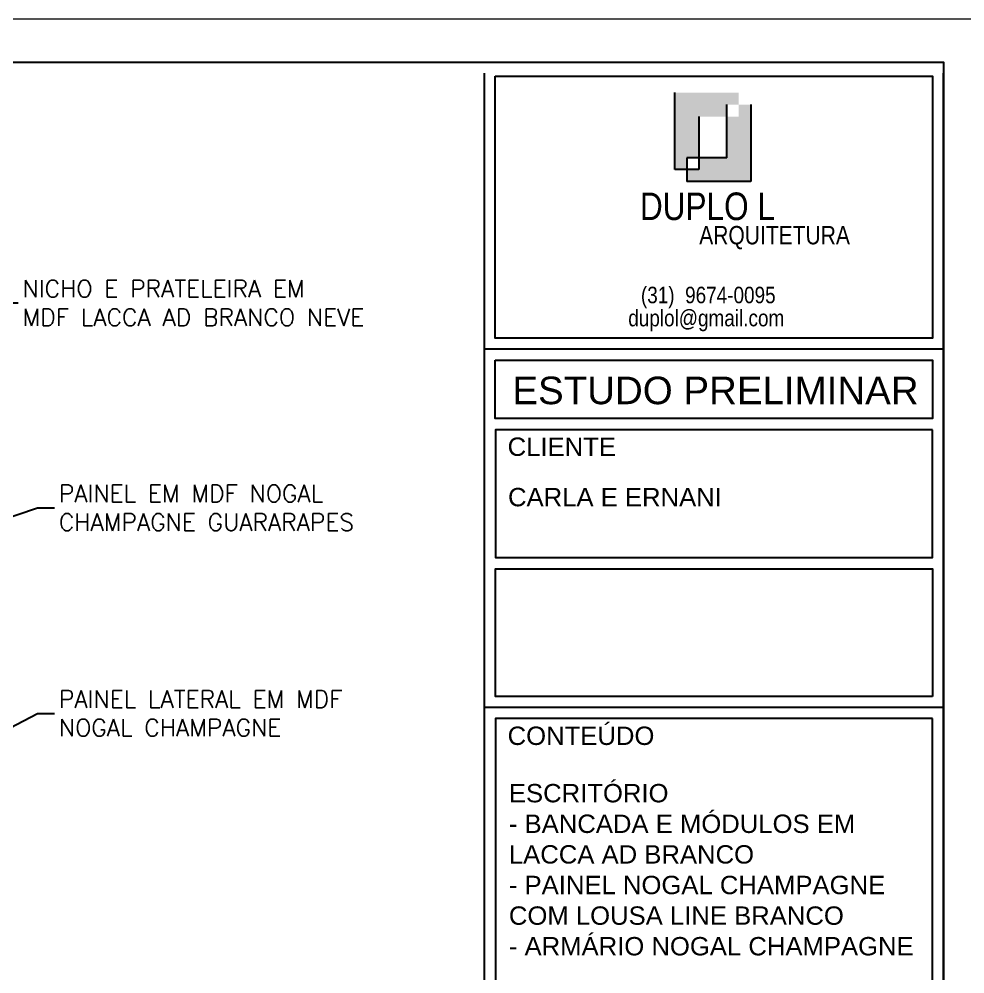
# Model space of a CAD drawing. Extents: x 126968 to 132038, y -1805 to 3860.
# Drawn here: x 130271.3 to 130546.5, y 541.9 to 819.8 of the extents above; entities that cross this region are included whole.
import ezdxf
from ezdxf.enums import TextEntityAlignment as Align

# ---------------------------------------------------------------- set-up
doc = ezdxf.new("R2010")
doc.units = 0
doc.header["$MEASUREMENT"] = 0
doc.layers.get('0').update_dxf_attribs({"linetype": 'CONTINUOUS'})
for name, color, linetype in [('ARQ-CARIMBO', 1, 'CONTINUOUS'), ('PENA01', 1, 'CONTINUOUS'), ('PENA02', 2, 'CONTINUOUS'), ('PENA03', 3, 'CONTINUOUS'), ('Pena05', 5, 'CONTINUOUS')]:
    doc.layers.add(name, color=color, linetype=linetype)
for name, color, linetype, lineweight in [('PENA 03', 3, 'CONTINUOUS', 15), ('PENA 04', 4, 'CONTINUOUS', 20), ('PENA 05', 5, 'CONTINUOUS', 25)]:
    doc.layers.add(name, color=color, linetype=linetype, lineweight=lineweight)
doc.styles.add('Arial', font='arial.ttf', dxfattribs={"height": 0.3125})
doc.styles.add('R80E25', font='arial.ttf')
doc.styles.add('SR80', font='arial.ttf', dxfattribs={"height": 5})
doc.styles.get("Standard").update_dxf_attribs({"font": 'romans.shx'})
doc.dimstyles.new('cota 25-5', dxfattribs={"dimscale": 25, "dimtxt": 0.2, "dimasz": 0.2, "dimexe": 0.1, "dimexo": 0.1, "dimgap": 0.05, "dimtad": 1, "dimdec": 1, "dimlfac": 0.2, "dimrnd": 0.2, "dimzin": 12, "dimdsep": 46, "dimtxsty": 'Standard', "dimblk": 'DOTSMALL', "dimcen": 0.5, "dimdle": 0.1, "dimclrd": 1, "dimclre": 1, "dimclrt": 2, "dimadec": 0, "dimazin": 0, "dimtfac": 1, "dimtdec": 1, "dimtix": 1, "dimtmove": 2, "dimatfit": 3, "dimldrblk": 'DOTSMALL', "dimfxl": 1, "dimtvp": 0.5, "dimtolj": 1, "dimtzin": 0, "dimarcsym": 0})

# ---------------------------------------------------------------- blocks, each defined once
blk = doc.blocks.new('_DOTSMALL')
at = {"color": 0, "linetype": 'ByBlock', "const_width": 0.5}
blk.add_lwpolyline([(-0.0625, 0, 1), (0.0625, 0, 1)], format="xyb", close=True, dxfattribs=at)

msp = doc.modelspace()

# ---------------------------------------------------------------- hatches: boundary and pattern name
at = {"layer": 'PENA01'}
h = msp.add_hatch(color=256, dxfattribs=at)
h.paths.add_polyline_path([(130484.164, 794.915), (130480.684, 794.915), (130480.684, 791.435), (130477.203, 791.435), (130477.203, 779.467), (130469.046, 779.467), (130469.046, 775.987), (130465.566, 775.987), (130465.566, 772.507), (130484.164, 772.507)])
h.paths.add_polyline_path([(130469.046, 791.435), (130477.203, 791.435), (130477.203, 794.915), (130480.684, 794.915), (130480.684, 798.395), (130462.085, 798.395), (130462.085, 775.987), (130465.566, 775.987), (130465.566, 779.467), (130469.046, 779.467)])

# ---------------------------------------------------------------- linework, layer by layer
at = {"layer": 'ARQ-CARIMBO', "color": 5}
msp.add_line((130540.243, 619.422), (130406.649, 619.422), dxfattribs=at)
at = {"layer": 'PENA 03'}
msp.add_lwpolyline([(129810.243, 294.797), (130552.743, 294.797), (130552.743, 819.797), (129810.243, 819.797)], close=True, dxfattribs=at)
at = {"layer": 'PENA 05'}
for p, q in [((129852.743, 807.297), (130512.537, 807.297)), ((130406.649, 804.079), (130406.649, 307.297)), ((130540.243, 307.297), (130540.243, 804.079))]:
    msp.add_line(p, q, dxfattribs=at)
msp.add_lwpolyline([(129852.743, 807.297), (130540.243, 807.297), (130540.243, 307.297), (129852.743, 307.297)], close=True, dxfattribs=at)
at = {"layer": 'PENA01'}
for p, q in [((130462.085, 775.987), (130462.085, 798.395)), ((130477.203, 779.467), (130477.203, 794.915)), ((130484.164, 794.915), (130484.164, 772.507)), ((130469.046, 791.435), (130469.046, 775.987)), ((130477.203, 779.467), (130465.566, 779.467)), ((130465.566, 779.467), (130465.566, 772.507)), ((130469.046, 775.987), (130462.085, 775.987)), ((130484.164, 772.507), (130465.566, 772.507))]:
    msp.add_line(p, q, dxfattribs=at)
for points in [[(130409.855, 803.197), (130537.037, 803.197), (130537.037, 726.946), (130409.855, 726.946)], [(130409.855, 720.533), (130537.037, 720.533), (130537.037, 703.544), (130409.855, 703.544)], [(130537.037, 700.305), (130409.888, 700.305), (130409.888, 663.086), (130537.037, 663.086)], [(130537.037, 622.628), (130409.888, 622.628), (130409.888, 659.847), (130537.037, 659.847)], [(130537.037, 616.216), (130409.888, 616.216), (130409.888, 413.661), (130537.037, 413.661)]]:
    msp.add_lwpolyline(points, close=True, dxfattribs=at)
at = {"layer": 'Pena05', "color": 5}
msp.add_line((130540.243, 723.74), (130406.649, 723.74), dxfattribs=at)

# ---------------------------------------------------------------- texts
at = {"color": 2, "ltscale": 2, "char_height": 5, "attachment_point": 4}
for s, insert in [('NICHO E PRATELEIRA EM\\PMDF LACCA AD BRANCO NEVE', (130272.316, 737.189)), ('PAINEL EM MDF NOGAL\\PCHAMPAGNE GUARARAPES', (130282.861, 677.562)), ('PAINEL LATERAL EM MDF\\PNOGAL CHAMPAGNE ', (130282.88, 617.74))]:
    msp.add_mtext(s, dxfattribs=dict(at, insert=insert))
at = {"layer": 'PENA 04', "color": 3, "insert": (130413.804, 597.208), "char_height": 5.34375, "width": 249.85444, "attachment_point": 1, "style": 'Arial'}
msp.add_mtext('ESCRITÓRIO\\P- BANCADA E MÓDULOS EM\\PLACCA AD BRANCO\\P- PAINEL NOGAL CHAMPAGNE \\PCOM LOUSA LINE BRANCO\\P- ARMÁRIO NOGAL CHAMPAGNE', dxfattribs=at)
at = {"layer": 'PENA01'}
for s, insert, char_height, width, attachment_point, style in [('{\\fArial Narrow|b0|i0|c0|p34;ARQUITETURA}', (130491.112, 759.59), 5.34375, 95.84335, 2, 'R80E25'), ('{\\fArial Narrow|b0|i0|c0|p34;(31)  9674-0095}', (130452.22, 741.912), 4.80938, 153.4725, 1, 'SR80'), ('{\\fArial Narrow|b0|i0|c0|p34;duplol@gmail.com}', (130448.536, 735.202), 4.80938, 153.4725, 1, 'SR80')]:
    msp.add_mtext(s, dxfattribs=dict(at, insert=insert, char_height=char_height, width=width, attachment_point=attachment_point, style=style))
at = {"layer": 'PENA02', "color": 2, "style": 'Arial'}
for s, p in [('CLIENTE', (130413.436, 692.685)), ('CONTEÚDO', (130413.436, 608.564))]:
    msp.add_text(s, height=5.3438, dxfattribs=at).set_placement(p)
at = {"layer": 'PENA03', "color": 3, "style": 'Arial'}
msp.add_text('ESTUDO PRELIMINAR', height=8.01562, dxfattribs=at).set_placement((130473.918, 707.73), align=Align.CENTER)
msp.add_text('CARLA E ERNANI', height=5.34375, dxfattribs=at).set_placement((130413.555, 678.017))
at = {"layer": 'PENA03', "insert": (130471.585, 769.328), "char_height": 8.01562, "width": 136.30888, "attachment_point": 2, "style": 'R80E25'}
msp.add_mtext('{\\fArial Narrow|b0|i0|c0|p34;DUPLO L}', dxfattribs=at)

# ---------------------------------------------------------------- leaders
at = {"ltscale": 2, "annotation_type": 0, "has_hookline": 1, "hookline_direction": 0}
for points, text_width in [([(130221.805, 722.267), (130266.066, 737.189), (130271.066, 737.189)], 113.81), ([(130232.35, 662.641), (130276.611, 677.562), (130281.611, 677.562)], 95.238), ([(130211.347, 583.372), (130276.63, 617.74), (130281.63, 617.74)], 94.048)]:
    msp.add_leader(points, dimstyle='cota 25-5', override={"dimgap": 0.05, "dimtad": 0}, dxfattribs=dict(at, text_width=text_width))

doc.saveas('drawing.dxf')
